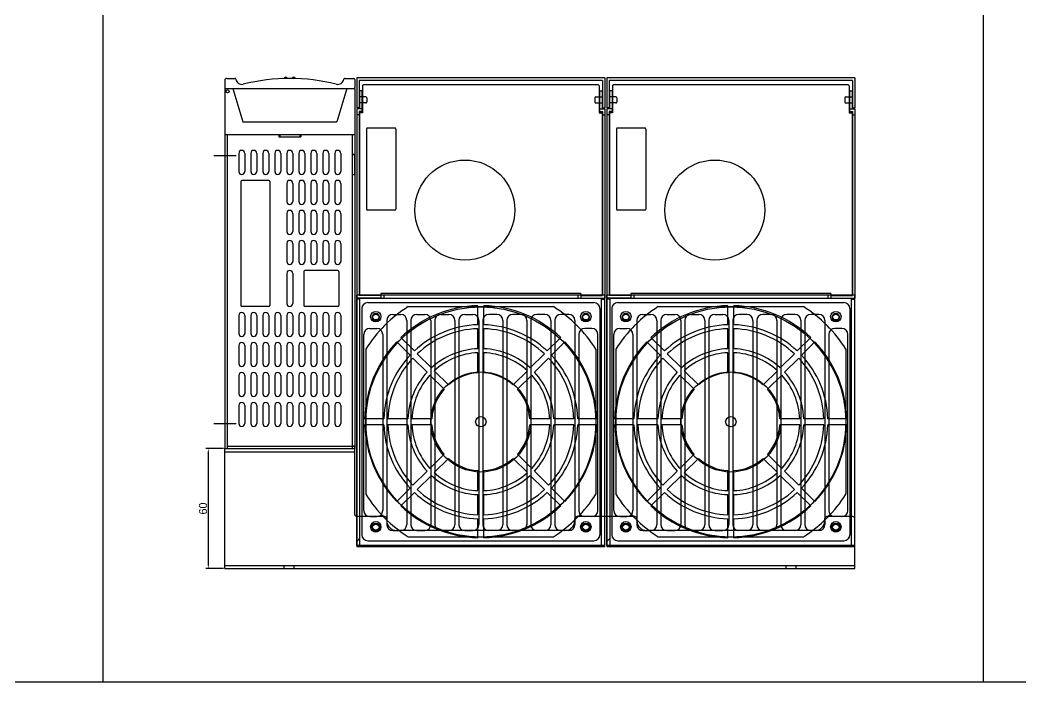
# Model space of a CAD drawing. Header units: millimetres. Extents: x 14468 to 16655, y -2998 to -1717.
# Drawn here: x 15014 to 15514, y -2998 to -2667 of the extents above; entities that cross this region are included whole.
import ezdxf

# ---------------------------------------------------------------- set-up
doc = ezdxf.new("R2010")
doc.units = ezdxf.units.MM
for name, color, linetype in [('CASE', 7, 'Continuous'), ('CASE BRACKET', 7, 'Continuous'), ('CASE COVER', 7, 'Continuous'), ('FAN', 7, 'Continuous'), ('PCB BASE', 7, 'Continuous'), ('PCB COVER', 7, 'Continuous'), ('방열판', 7, 'Continuous')]:
    doc.layers.add(name, color=color, linetype=linetype)
doc.dimstyles.get("Standard").update_dxf_attribs({"dimtxt": 4, "dimasz": 2, "dimexe": 0.4, "dimexo": 0.9, "dimgap": 0.9, "dimtad": 1, "dimdsep": 46, "dimtxsty": 'Standard', "dimcen": 0.09, "dimclrd": 6, "dimclre": 6, "dimclrt": 4, "dimadec": 0, "dimazin": 2, "dimtfac": 1, "dimtofl": 0, "dimtmove": 0, "dimatfit": 3, "dimfxl": 1, "dimtolj": 1, "dimtzin": 0, "dimarcsym": 0})

# ---------------------------------------------------------------- blocks, each defined once
blk = doc.blocks.new('*D883')
at = {"color": 6, "lineweight": -2, "transparency": 16777216}
for p, q in [((15115.4, -2881.55), (15106.54, -2881.55)), ((15107.79, -2884.05), (15107.79, -2939.05)), ((15115.4, -2941.55), (15106.54, -2941.55))]:
    blk.add_line(p, q, dxfattribs=at)
at = {"color": 6, "transparency": 16777216}
for points in [[(15107.38, -2884.05), (15108.21, -2884.05), (15107.79, -2881.55)], [(15107.38, -2939.05), (15108.21, -2939.05), (15107.79, -2941.55)]]:
    blk.add_solid(points, dxfattribs=at)
at = {"layer": 'Defpoints', "color": 0, "transparency": 16777216}
for p in [(15116.03, -2881.55), (15107.79, -2941.55), (15116.03, -2941.55)]:
    blk.add_point(p, dxfattribs=at)
at = {"color": 1, "transparency": 16777216, "insert": (15105.17, -2911.55), "char_height": 4, "attachment_point": 5, "rotation": 90}
blk.add_mtext('60', dxfattribs=at)

msp = doc.modelspace()

# ---------------------------------------------------------------- linework, layer by layer
for p, q in [((15055.045, -1912.257), (15055.045, -2998.249)), ((15495.223, -1912.257), (15495.223, -2998.249)), ((14467.967, -2998.249), (16655.074, -2998.249))]:
    msp.add_line(p, q)
at = {"layer": 'CASE'}
for p, q in [((15184.825, -2700.354), (15184.825, -2713.854)), ((15302.725, -2699.854), (15185.325, -2699.854)), ((15303.225, -2700.354), (15303.225, -2713.854)), ((15309.825, -2700.354), (15309.825, -2713.854)), ((15427.725, -2699.854), (15310.325, -2699.854)), ((15428.225, -2700.354), (15428.225, -2713.854)), ((15184.625, -2702.854), (15183.425, -2702.854)), ((15183.425, -2702.854), (15183.425, -2711.854)), ((15184.625, -2702.854), (15184.625, -2713.054)), ((15303.425, -2702.854), (15304.625, -2702.854)), ((15303.425, -2702.854), (15303.425, -2713.054)), ((15304.625, -2702.854), (15304.625, -2711.854)), ((15309.625, -2702.854), (15308.425, -2702.854)), ((15308.425, -2702.854), (15308.425, -2711.854)), ((15309.625, -2702.854), (15309.625, -2713.054)), ((15428.425, -2702.854), (15429.625, -2702.854)), ((15428.425, -2702.854), (15428.425, -2713.054)), ((15429.625, -2702.854), (15429.625, -2711.854)), ((15182.025, -2711.854), (15182.025, -2806.354)), ((15183.425, -2711.854), (15182.025, -2711.854)), ((15184.625, -2711.854), (15183.425, -2711.854)), ((15303.425, -2711.854), (15304.625, -2711.854)), ((15304.625, -2711.854), (15306.025, -2711.854)), ((15306.025, -2711.854), (15306.025, -2806.354)), ((15307.025, -2711.854), (15307.025, -2806.354)), ((15308.425, -2711.854), (15307.025, -2711.854)), ((15309.625, -2711.854), (15308.425, -2711.854)), ((15428.425, -2711.854), (15429.625, -2711.854)), ((15429.625, -2711.854), (15431.025, -2711.854)), ((15431.025, -2711.854), (15431.025, -2806.354)), ((15183.225, -2714.854), (15182.025, -2714.854)), ((15183.225, -2713.054), (15183.225, -2805.154)), ((15184.625, -2713.054), (15183.225, -2713.054)), ((15183.425, -2713.854), (15183.425, -2804.854)), ((15184.825, -2713.854), (15183.425, -2713.854)), ((15303.225, -2713.854), (15304.625, -2713.854)), ((15303.425, -2713.054), (15304.825, -2713.054)), ((15304.625, -2713.854), (15304.625, -2804.854)), ((15304.825, -2713.054), (15304.825, -2805.154)), ((15304.825, -2714.854), (15306.025, -2714.854)), ((15308.225, -2714.854), (15307.025, -2714.854)), ((15308.225, -2713.054), (15308.225, -2805.154)), ((15309.625, -2713.054), (15308.225, -2713.054)), ((15308.425, -2713.854), (15308.425, -2804.854)), ((15309.825, -2713.854), (15308.425, -2713.854)), ((15428.225, -2713.854), (15429.625, -2713.854)), ((15428.425, -2713.054), (15429.825, -2713.054)), ((15429.625, -2713.854), (15429.625, -2804.854)), ((15429.825, -2713.054), (15429.825, -2805.154)), ((15429.825, -2714.854), (15431.025, -2714.854)), ((15186.925, -2721.857), (15186.925, -2761.857)), ((15200.925, -2721.357), (15187.425, -2721.357)), ((15201.525, -2721.857), (15201.525, -2761.857)), ((15311.925, -2721.857), (15311.925, -2761.857)), ((15325.925, -2721.357), (15312.425, -2721.357)), ((15326.525, -2721.857), (15326.525, -2761.857)), ((15116.025, -2724.554), (15116.025, -2881.554)), ((15116.025, -2724.554), (15143.025, -2724.554)), ((15116.025, -2724.554), (15143.025, -2724.554)), ((15117.225, -2724.554), (15117.225, -2881.554)), ((15143.025, -2724.554), (15143.025, -2725.754)), ((15143.025, -2725.754), (15154.025, -2725.754)), ((15143.525, -2724.554), (15153.525, -2724.554)), ((15143.525, -2724.554), (15143.525, -2725.754)), ((15153.525, -2724.554), (15153.525, -2725.754)), ((15154.025, -2724.554), (15181.025, -2724.554)), ((15154.025, -2724.554), (15154.025, -2725.754)), ((15154.025, -2724.554), (15181.025, -2724.554)), ((15179.725, -2724.554), (15179.725, -2734.554)), ((15179.825, -2734.554), (15179.825, -2724.554)), ((15181.025, -2724.554), (15181.025, -2881.554)), ((15110.52, -2735.054), (15121.772, -2735.054)), ((15123.022, -2734.052), (15123.022, -2743.052)), ((15126.022, -2734.052), (15126.022, -2743.052)), ((15129.022, -2734.052), (15129.022, -2743.052)), ((15132.022, -2734.052), (15132.022, -2743.052)), ((15135.022, -2734.052), (15135.022, -2743.052)), ((15138.022, -2734.052), (15138.022, -2743.052)), ((15141.022, -2734.052), (15141.022, -2743.052)), ((15144.022, -2734.052), (15144.022, -2743.052)), ((15147.022, -2734.052), (15147.022, -2743.052)), ((15150.022, -2734.052), (15150.022, -2743.052)), ((15153.022, -2734.052), (15153.022, -2743.052)), ((15156.022, -2734.052), (15156.022, -2743.052)), ((15159.022, -2734.052), (15159.022, -2743.052)), ((15162.022, -2734.052), (15162.022, -2743.052)), ((15165.022, -2734.052), (15165.022, -2743.052)), ((15168.022, -2734.052), (15168.022, -2743.052)), ((15171.022, -2734.052), (15171.022, -2743.052)), ((15174.022, -2734.052), (15174.022, -2743.052)), ((15179.725, -2734.554), (15180.925, -2734.554)), ((15179.825, -2734.454), (15181.025, -2734.454)), ((15179.825, -2744.554), (15179.825, -2734.554)), ((15180.925, -2734.554), (15180.925, -2744.554)), ((15179.725, -2744.554), (15180.925, -2744.554)), ((15179.725, -2744.554), (15179.725, -2881.554)), ((15179.825, -2881.554), (15179.825, -2744.554)), ((15179.825, -2744.654), (15181.025, -2744.654)), ((15124.025, -2748.054), (15124.025, -2810.054)), ((15138.025, -2747.554), (15124.525, -2747.554)), ((15138.525, -2748.054), (15138.525, -2810.054)), ((15147.022, -2749.052), (15147.022, -2758.052)), ((15150.022, -2749.052), (15150.022, -2758.052)), ((15153.022, -2749.052), (15153.022, -2758.052)), ((15156.022, -2749.052), (15156.022, -2758.052)), ((15159.022, -2749.052), (15159.022, -2758.052)), ((15162.022, -2749.052), (15162.022, -2758.052)), ((15165.022, -2749.052), (15165.022, -2758.052)), ((15168.022, -2749.052), (15168.022, -2758.052)), ((15171.022, -2749.052), (15171.022, -2758.052)), ((15174.022, -2749.052), (15174.022, -2758.052)), ((15147.022, -2764.052), (15147.022, -2773.052)), ((15150.022, -2764.052), (15150.022, -2773.052)), ((15153.022, -2764.052), (15153.022, -2773.052)), ((15156.022, -2764.052), (15156.022, -2773.052)), ((15159.022, -2764.052), (15159.022, -2773.052)), ((15162.022, -2764.052), (15162.022, -2773.052)), ((15165.022, -2764.052), (15165.022, -2773.052)), ((15168.022, -2764.052), (15168.022, -2773.052)), ((15171.022, -2764.052), (15171.022, -2773.052)), ((15174.022, -2764.052), (15174.022, -2773.052)), ((15200.925, -2762.357), (15187.425, -2762.357)), ((15325.925, -2762.357), (15312.425, -2762.357)), ((15147.022, -2779.052), (15147.022, -2788.052)), ((15150.022, -2779.052), (15150.022, -2788.052)), ((15153.022, -2779.052), (15153.022, -2788.052)), ((15156.022, -2779.052), (15156.022, -2788.052)), ((15159.022, -2779.052), (15159.022, -2788.052)), ((15162.022, -2779.052), (15162.022, -2788.052)), ((15165.022, -2779.052), (15165.022, -2788.052)), ((15168.022, -2779.052), (15168.022, -2788.052)), ((15171.022, -2779.052), (15171.022, -2788.052)), ((15174.022, -2779.052), (15174.022, -2788.052)), ((15147.022, -2794.052), (15147.022, -2809.054)), ((15150.022, -2794.052), (15150.022, -2809.054)), ((15155.525, -2793.054), (15155.525, -2810.054)), ((15172.525, -2792.554), (15156.025, -2792.554)), ((15173.025, -2793.054), (15173.025, -2810.054)), ((15194.025, -2806.354), (15182.025, -2806.354)), ((15194.025, -2805.154), (15183.225, -2805.154)), ((15194.025, -2804.854), (15183.425, -2804.854)), ((15294.025, -2804.054), (15194.025, -2804.054)), ((15194.025, -2804.054), (15194.025, -2804.854)), ((15194.025, -2805.154), (15194.025, -2806.354)), ((15294.025, -2804.054), (15294.025, -2804.854)), ((15294.025, -2804.854), (15304.625, -2804.854)), ((15294.025, -2805.154), (15304.825, -2805.154)), ((15294.025, -2805.154), (15294.025, -2806.354)), ((15294.025, -2806.354), (15306.025, -2806.354)), ((15319.025, -2806.354), (15307.025, -2806.354)), ((15319.025, -2805.154), (15308.225, -2805.154)), ((15319.025, -2804.854), (15308.425, -2804.854)), ((15419.025, -2804.054), (15319.025, -2804.054)), ((15319.025, -2804.054), (15319.025, -2804.854)), ((15319.025, -2805.154), (15319.025, -2806.354)), ((15419.025, -2804.054), (15419.025, -2804.854)), ((15419.025, -2804.854), (15429.625, -2804.854)), ((15419.025, -2805.154), (15429.825, -2805.154)), ((15419.025, -2805.154), (15419.025, -2806.354)), ((15419.025, -2806.354), (15431.025, -2806.354)), ((15138.025, -2810.554), (15124.525, -2810.554)), ((15172.525, -2810.554), (15156.025, -2810.554)), ((15123.022, -2815.052), (15123.022, -2824.052)), ((15126.022, -2815.052), (15126.022, -2824.052)), ((15129.022, -2815.052), (15129.022, -2824.052)), ((15132.022, -2815.052), (15132.022, -2824.052)), ((15135.022, -2815.052), (15135.022, -2824.052)), ((15138.022, -2815.052), (15138.022, -2824.052)), ((15141.022, -2815.052), (15141.022, -2824.052)), ((15144.022, -2815.052), (15144.022, -2824.052)), ((15147.022, -2815.052), (15147.022, -2824.052)), ((15150.022, -2815.052), (15150.022, -2824.052)), ((15153.022, -2815.052), (15153.022, -2824.052)), ((15156.022, -2815.052), (15156.022, -2824.052)), ((15159.022, -2815.052), (15159.022, -2824.052)), ((15162.022, -2815.052), (15162.022, -2824.052)), ((15165.022, -2815.052), (15165.022, -2824.052)), ((15168.022, -2815.052), (15168.022, -2824.052)), ((15171.022, -2815.052), (15171.022, -2824.052)), ((15174.022, -2815.052), (15174.022, -2824.052)), ((15123.022, -2830.052), (15123.022, -2839.052)), ((15126.022, -2830.052), (15126.022, -2839.052)), ((15129.022, -2830.052), (15129.022, -2839.052)), ((15132.022, -2830.052), (15132.022, -2839.052)), ((15135.022, -2830.052), (15135.022, -2839.052)), ((15138.022, -2830.052), (15138.022, -2839.052)), ((15141.022, -2830.052), (15141.022, -2839.052)), ((15144.022, -2830.052), (15144.022, -2839.052)), ((15147.022, -2830.052), (15147.022, -2839.052)), ((15150.022, -2830.052), (15150.022, -2839.052)), ((15153.022, -2830.052), (15153.022, -2839.052)), ((15156.022, -2830.052), (15156.022, -2839.052)), ((15159.022, -2830.052), (15159.022, -2839.052)), ((15162.022, -2830.052), (15162.022, -2839.052)), ((15165.022, -2830.052), (15165.022, -2839.052)), ((15168.022, -2830.052), (15168.022, -2839.052)), ((15171.022, -2830.052), (15171.022, -2839.052)), ((15174.022, -2830.052), (15174.022, -2839.052)), ((15123.022, -2845.052), (15123.022, -2854.052)), ((15126.022, -2845.052), (15126.022, -2854.052)), ((15129.022, -2845.052), (15129.022, -2854.052)), ((15132.022, -2845.052), (15132.022, -2854.052)), ((15135.022, -2845.052), (15135.022, -2854.052)), ((15138.022, -2845.052), (15138.022, -2854.052)), ((15141.022, -2845.052), (15141.022, -2854.052)), ((15144.022, -2845.052), (15144.022, -2854.052)), ((15147.022, -2845.052), (15147.022, -2854.052)), ((15150.022, -2845.052), (15150.022, -2854.052)), ((15153.022, -2845.052), (15153.022, -2854.052)), ((15156.022, -2845.052), (15156.022, -2854.052)), ((15159.022, -2845.052), (15159.022, -2854.052)), ((15162.022, -2845.052), (15162.022, -2854.052)), ((15165.022, -2845.052), (15165.022, -2854.052)), ((15168.022, -2845.052), (15168.022, -2854.052)), ((15171.022, -2845.052), (15171.022, -2854.052)), ((15174.022, -2845.052), (15174.022, -2854.052)), ((15123.022, -2860.052), (15123.022, -2869.052)), ((15126.022, -2860.052), (15126.022, -2869.052)), ((15129.022, -2860.052), (15129.022, -2869.052)), ((15132.022, -2860.052), (15132.022, -2869.052)), ((15135.022, -2860.052), (15135.022, -2869.052)), ((15138.022, -2860.052), (15138.022, -2869.052)), ((15141.022, -2860.052), (15141.022, -2869.052)), ((15144.022, -2860.052), (15144.022, -2869.052)), ((15147.022, -2860.052), (15147.022, -2869.052)), ((15150.022, -2860.052), (15150.022, -2869.052)), ((15153.022, -2860.052), (15153.022, -2869.052)), ((15156.022, -2860.052), (15156.022, -2869.052)), ((15159.022, -2860.052), (15159.022, -2869.052)), ((15162.022, -2860.052), (15162.022, -2869.052)), ((15165.022, -2860.052), (15165.022, -2869.052)), ((15168.022, -2860.052), (15168.022, -2869.052)), ((15171.022, -2860.052), (15171.022, -2869.052)), ((15174.022, -2860.052), (15174.022, -2869.052)), ((15110.52, -2869.054), (15121.772, -2869.054)), ((15116.025, -2881.554), (15181.025, -2881.554)), ((15117.225, -2880.354), (15180.925, -2880.354)), ((15179.825, -2880.254), (15181.025, -2880.254)), ((15180.925, -2880.354), (15180.925, -2881.554))]:
    msp.add_line(p, q, dxfattribs=at)
at = {"layer": 'CASE', "color": 5}
for p, q in [((15182.025, -2806.554), (15182.025, -2804.954)), ((15306.025, -2804.954), (15182.025, -2804.954)), ((15306.025, -2806.554), (15182.025, -2806.554)), ((15182.025, -2929.954), (15182.025, -2806.954)), ((15183.625, -2806.954), (15182.025, -2806.954)), ((15183.625, -2929.954), (15183.625, -2806.554)), ((15195.525, -2804.954), (15195.525, -2806.554)), ((15292.525, -2804.954), (15292.525, -2806.554)), ((15304.425, -2929.954), (15304.425, -2806.554)), ((15304.425, -2806.954), (15306.025, -2806.954)), ((15306.025, -2806.554), (15306.025, -2804.954)), ((15306.025, -2929.954), (15306.025, -2806.954)), ((15307.025, -2806.554), (15307.025, -2804.954)), ((15431.025, -2804.954), (15307.025, -2804.954)), ((15431.025, -2806.554), (15307.025, -2806.554)), ((15307.025, -2929.954), (15307.025, -2806.954)), ((15308.625, -2806.954), (15307.025, -2806.954)), ((15308.625, -2929.954), (15308.625, -2806.554)), ((15320.525, -2804.954), (15320.525, -2806.554)), ((15417.525, -2804.954), (15417.525, -2806.554)), ((15429.425, -2929.954), (15429.425, -2806.554)), ((15429.425, -2806.954), (15431.025, -2806.954)), ((15431.025, -2806.554), (15431.025, -2804.954)), ((15431.025, -2929.954), (15431.025, -2806.954)), ((15242.525, -2819.679), (15242.525, -2810.175)), ((15245.525, -2819.679), (15245.525, -2810.175)), ((15367.525, -2819.679), (15367.525, -2810.175)), ((15370.525, -2819.679), (15370.525, -2810.175)), ((15242.525, -2831.686), (15242.525, -2821.68)), ((15245.525, -2831.686), (15245.525, -2821.68)), ((15367.525, -2831.686), (15367.525, -2821.68)), ((15370.525, -2831.686), (15370.525, -2821.68)), ((15210.808, -2832.816), (15204.088, -2826.096)), ((15283.963, -2826.096), (15277.243, -2832.816)), ((15335.808, -2832.816), (15329.088, -2826.096)), ((15408.963, -2826.096), (15402.243, -2832.816)), ((15208.686, -2834.938), (15201.966, -2828.218)), ((15286.084, -2828.218), (15279.364, -2834.938)), ((15333.686, -2834.938), (15326.966, -2828.218)), ((15411.084, -2828.218), (15404.364, -2834.938)), ((15217.177, -2843.428), (15210.101, -2836.353)), ((15219.298, -2841.307), (15212.223, -2834.231)), ((15242.525, -2843.701), (15242.525, -2833.688)), ((15245.525, -2843.701), (15245.525, -2833.688)), ((15275.828, -2834.231), (15268.752, -2841.307)), ((15277.949, -2836.353), (15270.874, -2843.428)), ((15342.177, -2843.428), (15335.101, -2836.353)), ((15344.298, -2841.307), (15337.223, -2834.231)), ((15367.525, -2843.701), (15367.525, -2833.688)), ((15370.525, -2843.701), (15370.525, -2833.688)), ((15400.828, -2834.231), (15393.752, -2841.307)), ((15402.949, -2836.353), (15395.874, -2843.428)), ((15225.673, -2851.924), (15218.593, -2844.844)), ((15227.794, -2849.803), (15220.714, -2842.723)), ((15267.337, -2842.723), (15260.256, -2849.803)), ((15269.458, -2844.844), (15262.378, -2851.924)), ((15350.673, -2851.924), (15343.593, -2844.844)), ((15352.794, -2849.803), (15345.714, -2842.723)), ((15392.337, -2842.723), (15385.256, -2849.803)), ((15394.458, -2844.844), (15387.378, -2851.924)), ((15195.549, -2866.655), (15186.045, -2866.655)), ((15207.556, -2866.655), (15197.55, -2866.655)), ((15219.571, -2866.655), (15209.558, -2866.655)), ((15278.493, -2866.655), (15268.479, -2866.655)), ((15290.501, -2866.655), (15280.494, -2866.655)), ((15302.006, -2866.655), (15292.502, -2866.655)), ((15320.549, -2866.655), (15311.045, -2866.655)), ((15332.556, -2866.655), (15322.55, -2866.655)), ((15344.571, -2866.655), (15334.558, -2866.655)), ((15403.493, -2866.655), (15393.479, -2866.655)), ((15415.501, -2866.655), (15405.494, -2866.655)), ((15427.006, -2866.655), (15417.502, -2866.655)), ((15195.549, -2869.655), (15186.045, -2869.655)), ((15207.556, -2869.655), (15197.55, -2869.655)), ((15219.571, -2869.655), (15209.558, -2869.655)), ((15278.493, -2869.655), (15268.479, -2869.655)), ((15290.501, -2869.655), (15280.494, -2869.655)), ((15302.006, -2869.655), (15292.502, -2869.655)), ((15320.549, -2869.655), (15311.045, -2869.655)), ((15332.556, -2869.655), (15322.55, -2869.655)), ((15344.571, -2869.655), (15334.558, -2869.655)), ((15403.493, -2869.655), (15393.479, -2869.655)), ((15415.501, -2869.655), (15405.494, -2869.655)), ((15427.006, -2869.655), (15417.502, -2869.655)), ((15225.673, -2884.386), (15218.593, -2891.467)), ((15227.794, -2886.508), (15220.714, -2893.588)), ((15260.256, -2886.508), (15267.337, -2893.588)), ((15269.458, -2891.467), (15262.378, -2884.386)), ((15350.673, -2884.386), (15343.593, -2891.467)), ((15352.794, -2886.508), (15345.714, -2893.588)), ((15385.256, -2886.508), (15392.337, -2893.588)), ((15394.458, -2891.467), (15387.378, -2884.386)), ((15217.177, -2892.882), (15210.101, -2899.958)), ((15219.298, -2895.004), (15212.223, -2902.079)), ((15242.525, -2902.623), (15242.525, -2892.609)), ((15245.525, -2902.623), (15245.525, -2892.609)), ((15268.752, -2895.004), (15275.828, -2902.079)), ((15277.949, -2899.958), (15270.874, -2892.882)), ((15342.177, -2892.882), (15335.101, -2899.958)), ((15344.298, -2895.004), (15337.223, -2902.079)), ((15367.525, -2902.623), (15367.525, -2892.609)), ((15370.525, -2902.623), (15370.525, -2892.609)), ((15393.752, -2895.004), (15400.828, -2902.079)), ((15402.949, -2899.958), (15395.874, -2892.882)), ((15208.686, -2901.373), (15201.966, -2908.093)), ((15286.084, -2908.093), (15279.364, -2901.373)), ((15333.686, -2901.373), (15326.966, -2908.093)), ((15411.084, -2908.093), (15404.364, -2901.373)), ((15210.808, -2903.494), (15204.088, -2910.215)), ((15242.525, -2914.631), (15242.525, -2904.625)), ((15245.525, -2914.631), (15245.525, -2904.625)), ((15277.243, -2903.494), (15283.963, -2910.215)), ((15335.808, -2903.494), (15329.088, -2910.215)), ((15367.525, -2914.631), (15367.525, -2904.625)), ((15370.525, -2914.631), (15370.525, -2904.625)), ((15402.243, -2903.494), (15408.963, -2910.215)), ((15242.525, -2926.136), (15242.525, -2916.632)), ((15245.525, -2926.136), (15245.525, -2916.632)), ((15367.525, -2926.136), (15367.525, -2916.632)), ((15370.525, -2926.136), (15370.525, -2916.632)), ((15183.625, -2926.434), (15182.025, -2928.034)), ((15308.625, -2926.434), (15307.025, -2928.034)), ((15306.025, -2929.954), (15182.025, -2929.954)), ((15431.025, -2929.954), (15307.025, -2929.954))]:
    msp.add_line(p, q, dxfattribs=at)
at = {"layer": 'CASE'}
for centre in [(15236.025, -2762.354), (15361.025, -2762.354)]:
    msp.add_circle(centre, 25, dxfattribs=at)
at = {"layer": 'CASE', "color": 5}
for centre in [(15191.525, -2815.654), (15296.525, -2815.654), (15316.525, -2815.654), (15421.525, -2815.654), (15244.025, -2868.155), (15369.025, -2868.155), (15191.525, -2920.654), (15296.525, -2920.654), (15316.525, -2920.654), (15421.525, -2920.654)]:
    msp.add_circle(centre, 2.6, dxfattribs=at)
at = {"layer": 'CASE'}
for centre, radius, start, end in [((15185.325, -2700.354), 0.5, 89.99994, 180), ((15302.725, -2700.354), 0.5, 0, 89.99994), ((15310.325, -2700.354), 0.5, 89.99994, 180), ((15427.725, -2700.354), 0.5, 0, 89.99994), ((15187.425, -2721.857), 0.5, 90, 180), ((15201.025, -2721.857), 0.5, 0, 90), ((15312.425, -2721.857), 0.5, 90, 180), ((15326.025, -2721.857), 0.5, 0, 90), ((15124.522, -2734.052), 1.5, 0, 180), ((15130.522, -2734.052), 1.5, 0, 180), ((15136.522, -2734.052), 1.5, 0, 180), ((15142.522, -2734.052), 1.5, 0, 180), ((15148.522, -2734.052), 1.5, 0, 180), ((15154.522, -2734.052), 1.5, 0, 180), ((15160.522, -2734.052), 1.5, 0, 180), ((15166.522, -2734.052), 1.5, 0, 180), ((15172.522, -2734.052), 1.5, 0, 180), ((15124.522, -2743.052), 1.5, 180, 0), ((15130.522, -2743.052), 1.5, 180, 0), ((15136.522, -2743.052), 1.5, 180, 0), ((15142.522, -2743.052), 1.5, 180, 0), ((15148.522, -2743.052), 1.5, 180, 0), ((15154.522, -2743.052), 1.5, 180, 0), ((15160.522, -2743.052), 1.5, 180, 0), ((15166.522, -2743.052), 1.5, 180, 0), ((15172.522, -2743.052), 1.5, 180, 0), ((15124.525, -2748.054), 0.5, 90, 180), ((15138.025, -2748.054), 0.5, 0, 90), ((15148.522, -2749.052), 1.5, 0, 180), ((15154.522, -2749.052), 1.5, 0, 180), ((15160.522, -2749.052), 1.5, 0, 180), ((15166.522, -2749.052), 1.5, 0, 180), ((15172.522, -2749.052), 1.5, 0, 180), ((15148.522, -2758.052), 1.5, 180, 0), ((15154.522, -2758.052), 1.5, 180, 0), ((15160.522, -2758.052), 1.5, 180, 0), ((15166.522, -2758.052), 1.5, 180, 0), ((15172.522, -2758.052), 1.5, 180, 0), ((15187.425, -2761.857), 0.5, 180, 270), ((15201.025, -2761.857), 0.5, 270, 0), ((15312.425, -2761.857), 0.5, 180, 270), ((15326.025, -2761.857), 0.5, 270, 0), ((15148.522, -2764.052), 1.5, 0, 180), ((15154.522, -2764.052), 1.5, 0, 180), ((15160.522, -2764.052), 1.5, 0, 180), ((15166.522, -2764.052), 1.5, 0, 180), ((15172.522, -2764.052), 1.5, 0, 180), ((15148.522, -2773.052), 1.5, 180, 0), ((15154.522, -2773.052), 1.5, 180, 0), ((15160.522, -2773.052), 1.5, 180, 0), ((15166.522, -2773.052), 1.5, 180, 0), ((15172.522, -2773.052), 1.5, 180, 0), ((15148.522, -2779.052), 1.5, 0, 180), ((15154.522, -2779.052), 1.5, 0, 180), ((15160.522, -2779.052), 1.5, 0, 180), ((15166.522, -2779.052), 1.5, 0, 180), ((15172.522, -2779.052), 1.5, 0, 180), ((15148.522, -2788.052), 1.5, 180, 0), ((15154.522, -2788.052), 1.5, 180, 0), ((15160.522, -2788.052), 1.5, 180, 0), ((15166.522, -2788.052), 1.5, 180, 0), ((15172.522, -2788.052), 1.5, 180, 0), ((15148.522, -2794.052), 1.5, 0, 180), ((15156.025, -2793.054), 0.5, 90, 180), ((15172.525, -2793.054), 0.5, 0, 90), ((15124.525, -2810.054), 0.5, 180, 270), ((15138.025, -2810.054), 0.5, 270, 0), ((15148.522, -2809.054), 1.5, 180, 0), ((15156.025, -2810.054), 0.5, 180, 270), ((15172.525, -2810.054), 0.5, 270, 0), ((15124.522, -2815.052), 1.5, 0, 180), ((15130.522, -2815.052), 1.5, 0, 180), ((15136.522, -2815.052), 1.5, 0, 180), ((15142.522, -2815.052), 1.5, 0, 180), ((15148.522, -2815.052), 1.5, 0, 180), ((15154.522, -2815.052), 1.5, 0, 180), ((15160.522, -2815.052), 1.5, 0, 180), ((15166.522, -2815.052), 1.5, 0, 180), ((15172.522, -2815.052), 1.5, 0, 180), ((15124.522, -2824.052), 1.5, 180, 0), ((15130.522, -2824.052), 1.5, 180, 0), ((15136.522, -2824.052), 1.5, 180, 0), ((15142.522, -2824.052), 1.5, 180, 0), ((15148.522, -2824.052), 1.5, 180, 0), ((15154.522, -2824.052), 1.5, 180, 0), ((15160.522, -2824.052), 1.5, 180, 0), ((15166.522, -2824.052), 1.5, 180, 0), ((15172.522, -2824.052), 1.5, 180, 0), ((15124.522, -2830.052), 1.5, 0, 180), ((15130.522, -2830.052), 1.5, 0, 180), ((15136.522, -2830.052), 1.5, 0, 180), ((15142.522, -2830.052), 1.5, 0, 180), ((15148.522, -2830.052), 1.5, 0, 180), ((15154.522, -2830.052), 1.5, 0, 180), ((15160.522, -2830.052), 1.5, 0, 180), ((15166.522, -2830.052), 1.5, 0, 180), ((15172.522, -2830.052), 1.5, 0, 180), ((15124.522, -2839.052), 1.5, 180, 0), ((15130.522, -2839.052), 1.5, 180, 0), ((15136.522, -2839.052), 1.5, 180, 0), ((15142.522, -2839.052), 1.5, 180, 0), ((15148.522, -2839.052), 1.5, 180, 0), ((15154.522, -2839.052), 1.5, 180, 0), ((15160.522, -2839.052), 1.5, 180, 0), ((15166.522, -2839.052), 1.5, 180, 0), ((15172.522, -2839.052), 1.5, 180, 0), ((15124.522, -2845.052), 1.5, 0, 180), ((15130.522, -2845.052), 1.5, 0, 180), ((15136.522, -2845.052), 1.5, 0, 180), ((15142.522, -2845.052), 1.5, 0, 180), ((15148.522, -2845.052), 1.5, 0, 180), ((15154.522, -2845.052), 1.5, 0, 180), ((15160.522, -2845.052), 1.5, 0, 180), ((15166.522, -2845.052), 1.5, 0, 180), ((15172.522, -2845.052), 1.5, 0, 180), ((15124.522, -2854.052), 1.5, 180, 0), ((15130.522, -2854.052), 1.5, 180, 0), ((15136.522, -2854.052), 1.5, 180, 0), ((15142.522, -2854.052), 1.5, 180, 0), ((15148.522, -2854.052), 1.5, 180, 0), ((15154.522, -2854.052), 1.5, 180, 0), ((15160.522, -2854.052), 1.5, 180, 0), ((15166.522, -2854.052), 1.5, 180, 0), ((15172.522, -2854.052), 1.5, 180, 0), ((15124.522, -2860.052), 1.5, 0, 180), ((15130.522, -2860.052), 1.5, 0, 180), ((15136.522, -2860.052), 1.5, 0, 180), ((15142.522, -2860.052), 1.5, 0, 180), ((15148.522, -2860.052), 1.5, 0, 180), ((15154.522, -2860.052), 1.5, 0, 180), ((15160.522, -2860.052), 1.5, 0, 180), ((15166.522, -2860.052), 1.5, 0, 180), ((15172.522, -2860.052), 1.5, 0, 180), ((15124.522, -2869.052), 1.5, 180, 0), ((15130.522, -2869.052), 1.5, 180, 0), ((15136.522, -2869.052), 1.5, 180, 0), ((15142.522, -2869.052), 1.5, 180, 0), ((15148.522, -2869.052), 1.5, 180, 0), ((15154.522, -2869.052), 1.5, 180, 0), ((15160.522, -2869.052), 1.5, 180, 0), ((15166.522, -2869.052), 1.5, 180, 0), ((15172.522, -2869.052), 1.5, 180, 0)]:
    msp.add_arc(centre, radius, start, end, dxfattribs=at)
at = {"layer": 'CASE', "color": 5}
for centre, radius, start, end in [((15244.025, -2868.155), 58, 91.48195, 133.51805), ((15244.025, -2868.155), 58, 46.48195, 88.51805), ((15369.025, -2868.155), 58, 91.48195, 133.51805), ((15369.025, -2868.155), 58, 46.48195, 88.51805), ((15244.025, -2868.155), 48.5, 91.77232, 133.22768), ((15244.025, -2868.155), 46.5, 91.84857, 133.15143), ((15244.025, -2868.155), 48.5, 46.77232, 88.22768), ((15244.025, -2868.155), 46.5, 46.84857, 88.15143), ((15369.025, -2868.155), 48.5, 91.77232, 133.22768), ((15369.025, -2868.155), 46.5, 91.84857, 133.15143), ((15369.025, -2868.155), 48.5, 46.77232, 88.22768), ((15369.025, -2868.155), 46.5, 46.84857, 88.15143), ((15244.025, -2868.155), 58, 136.48195, 178.51805), ((15244.025, -2868.155), 36.5, 92.35528, 132.64472), ((15244.025, -2868.155), 36.5, 47.35528, 87.64472), ((15244.025, -2868.155), 58, 1.48195, 43.51805), ((15369.025, -2868.155), 58, 136.48195, 178.51805), ((15369.025, -2868.155), 36.5, 92.35528, 132.64472), ((15369.025, -2868.155), 36.5, 47.35528, 87.64472), ((15369.025, -2868.155), 58, 1.48195, 43.51805), ((15244.025, -2868.155), 48.5, 136.77232, 178.22768), ((15244.025, -2868.155), 46.5, 136.84857, 178.15143), ((15244.025, -2868.155), 34.5, 92.49191, 132.50809), ((15244.025, -2868.155), 34.5, 47.49191, 87.50809), ((15244.025, -2868.155), 46.5, 1.84857, 43.15143), ((15244.025, -2868.155), 48.5, 1.77232, 43.22768), ((15369.025, -2868.155), 48.5, 136.77232, 178.22768), ((15369.025, -2868.155), 46.5, 136.84857, 178.15143), ((15369.025, -2868.155), 34.5, 92.49191, 132.50809), ((15369.025, -2868.155), 34.5, 47.49191, 87.50809), ((15369.025, -2868.155), 46.5, 1.84857, 43.15143), ((15369.025, -2868.155), 48.5, 1.77232, 43.22768), ((15244.025, -2868.155), 36.5, 137.35528, 177.64472), ((15244.025, -2868.155), 34.5, 137.49191, 177.50809), ((15244.025, -2868.155), 24.5, 93.5101, 131.4899), ((15244.025, -2868.155), 24.5, 48.5101, 86.4899), ((15244.025, -2868.155), 34.5, 2.49191, 42.50809), ((15244.025, -2868.155), 36.5, 2.35528, 42.64472), ((15369.025, -2868.155), 36.5, 137.35528, 177.64472), ((15369.025, -2868.155), 34.5, 137.49191, 177.50809), ((15369.025, -2868.155), 24.5, 93.5101, 131.4899), ((15369.025, -2868.155), 24.5, 48.5101, 86.4899), ((15369.025, -2868.155), 34.5, 2.49191, 42.50809), ((15369.025, -2868.155), 36.5, 2.35528, 42.64472), ((15244.025, -2868.155), 24.5, 138.5101, 176.4899), ((15244.025, -2868.155), 24.5, 3.5101, 41.4899), ((15369.025, -2868.155), 24.5, 138.5101, 176.4899), ((15369.025, -2868.155), 24.5, 3.5101, 41.4899), ((15244.025, -2868.155), 58, 181.48195, 223.51805), ((15244.025, -2868.155), 48.5, 181.77232, 223.22768), ((15244.025, -2868.155), 46.5, 181.84857, 223.15143), ((15244.025, -2868.155), 36.5, 182.35528, 222.64472), ((15244.025, -2868.155), 34.5, 182.49191, 222.50809), ((15244.025, -2868.155), 24.5, 183.5101, 221.4899), ((15244.025, -2868.155), 24.5, 318.5101, 356.4899), ((15244.025, -2868.155), 34.5, 317.49191, 357.50809), ((15244.025, -2868.155), 36.5, 317.35528, 357.64472), ((15244.025, -2868.155), 46.5, 316.84857, 358.15143), ((15244.025, -2868.155), 48.5, 316.77232, 358.22768), ((15244.025, -2868.155), 58, 316.48195, 358.51805), ((15369.025, -2868.155), 58, 181.48195, 223.51805), ((15369.025, -2868.155), 48.5, 181.77232, 223.22768), ((15369.025, -2868.155), 46.5, 181.84857, 223.15143), ((15369.025, -2868.155), 36.5, 182.35528, 222.64472), ((15369.025, -2868.155), 34.5, 182.49191, 222.50809), ((15369.025, -2868.155), 24.5, 183.5101, 221.4899), ((15369.025, -2868.155), 24.5, 318.5101, 356.4899), ((15369.025, -2868.155), 34.5, 317.49191, 357.50809), ((15369.025, -2868.155), 36.5, 317.35528, 357.64472), ((15369.025, -2868.155), 46.5, 316.84857, 358.15143), ((15369.025, -2868.155), 48.5, 316.77232, 358.22768), ((15369.025, -2868.155), 58, 316.48195, 358.51805), ((15244.025, -2868.155), 24.5, 228.5101, 266.4899), ((15244.025, -2868.155), 24.5, 273.5101, 311.4899), ((15369.025, -2868.155), 24.5, 228.5101, 266.4899), ((15369.025, -2868.155), 24.5, 273.5101, 311.4899), ((15244.025, -2868.155), 36.5, 227.35528, 267.64472), ((15244.025, -2868.155), 34.5, 227.49191, 267.50809), ((15244.025, -2868.155), 34.5, 272.49191, 312.50809), ((15244.025, -2868.155), 36.5, 272.35528, 312.64472), ((15369.025, -2868.155), 36.5, 227.35528, 267.64472), ((15369.025, -2868.155), 34.5, 227.49191, 267.50809), ((15369.025, -2868.155), 34.5, 272.49191, 312.50809), ((15369.025, -2868.155), 36.5, 272.35528, 312.64472), ((15244.025, -2868.155), 46.5, 226.84857, 268.15143), ((15244.025, -2868.155), 46.5, 271.84857, 313.15143), ((15369.025, -2868.155), 46.5, 226.84857, 268.15143), ((15369.025, -2868.155), 46.5, 271.84857, 313.15143), ((15244.025, -2868.155), 48.5, 226.77232, 268.22768), ((15244.025, -2868.155), 48.5, 271.77232, 313.22768), ((15369.025, -2868.155), 48.5, 226.77232, 268.22768), ((15369.025, -2868.155), 48.5, 271.77232, 313.22768), ((15244.025, -2868.155), 58, 226.48195, 268.51805), ((15244.025, -2868.155), 58, 271.48195, 313.51805), ((15369.025, -2868.155), 58, 226.48195, 268.51805), ((15369.025, -2868.155), 58, 271.48195, 313.51805)]:
    msp.add_arc(centre, radius, start, end, dxfattribs=at)
at = {"layer": 'CASE BRACKET', "color": 2}
for p, q in [((15116.025, -2881.554), (15181.025, -2881.554)), ((15116.025, -2941.554), (15116.025, -2881.554)), ((15181.025, -2914.553), (15181.025, -2881.554)), ((15116.025, -2883.154), (15181.025, -2883.154)), ((15196.025, -2915.553), (15182.025, -2915.553)), ((15197.025, -2917.553), (15197.025, -2916.553)), ((15291.025, -2917.553), (15291.025, -2916.553)), ((15321.025, -2915.553), (15292.025, -2915.553)), ((15322.025, -2917.553), (15322.025, -2916.553)), ((15416.025, -2917.553), (15416.025, -2916.553)), ((15430.025, -2915.553), (15417.025, -2915.553)), ((15431.025, -2941.554), (15431.025, -2916.553)), ((15286.025, -2922.553), (15202.025, -2922.553)), ((15411.025, -2922.553), (15327.025, -2922.553)), ((15116.025, -2939.954), (15431.025, -2939.954)), ((15116.025, -2941.554), (15431.025, -2941.554)), ((15145.525, -2939.954), (15145.525, -2941.554)), ((15150.525, -2939.954), (15150.525, -2941.554)), ((15396.525, -2939.954), (15396.525, -2941.554)), ((15401.525, -2939.954), (15401.525, -2941.554))]:
    msp.add_line(p, q, dxfattribs=at)
for centre in [(15191.525, -2921.054), (15296.525, -2921.054), (15316.525, -2921.054), (15421.525, -2921.054)]:
    msp.add_circle(centre, 2.25, dxfattribs=at)
for centre, radius, start, end in [((15182.025, -2914.553), 1, 180, 270), ((15196.025, -2916.553), 1, 0, 90), ((15292.025, -2916.553), 1, 90, 180), ((15321.025, -2916.553), 1, 0, 90), ((15417.025, -2916.553), 1, 90, 180), ((15430.025, -2916.553), 1, 0, 90), ((15202.025, -2917.553), 5, 180, 270), ((15286.025, -2917.553), 5, 270, 0), ((15327.025, -2917.553), 5, 180, 270), ((15411.025, -2917.553), 5, 270, 0)]:
    msp.add_arc(centre, radius, start, end, dxfattribs=at)
at = {"layer": 'CASE COVER'}
for p, q in [((15306.025, -2696.354), (15182.025, -2696.354)), ((15182.025, -2696.354), (15182.025, -2711.354)), ((15306.025, -2696.354), (15306.025, -2711.354)), ((15431.025, -2696.354), (15307.025, -2696.354)), ((15307.025, -2696.354), (15307.025, -2711.354)), ((15431.025, -2696.354), (15431.025, -2711.354)), ((15304.825, -2697.554), (15183.225, -2697.554)), ((15183.225, -2697.554), (15183.225, -2711.354)), ((15304.825, -2697.554), (15304.825, -2711.354)), ((15429.825, -2697.554), (15308.225, -2697.554)), ((15308.225, -2697.554), (15308.225, -2711.354)), ((15429.825, -2697.554), (15429.825, -2711.354)), ((15186.525, -2705.854), (15183.225, -2705.854)), ((15187.025, -2706.354), (15187.025, -2708.354)), ((15301.025, -2706.354), (15301.025, -2708.354)), ((15301.525, -2705.854), (15304.825, -2705.854)), ((15311.525, -2705.854), (15308.225, -2705.854)), ((15312.025, -2706.354), (15312.025, -2708.354)), ((15426.025, -2706.354), (15426.025, -2708.354)), ((15426.525, -2705.854), (15429.825, -2705.854)), ((15183.225, -2711.354), (15182.025, -2711.354)), ((15186.525, -2708.854), (15183.225, -2708.854)), ((15301.525, -2708.854), (15304.825, -2708.854)), ((15304.825, -2711.354), (15306.025, -2711.354)), ((15308.225, -2711.354), (15307.025, -2711.354)), ((15311.525, -2708.854), (15308.225, -2708.854)), ((15426.525, -2708.854), (15429.825, -2708.854)), ((15429.825, -2711.354), (15431.025, -2711.354))]:
    msp.add_line(p, q, dxfattribs=at)
for centre, start, end in [((15186.525, -2706.354), 0, 90), ((15301.525, -2706.354), 90, 180), ((15311.525, -2706.354), 0, 90), ((15426.525, -2706.354), 90, 180), ((15186.525, -2708.354), 270, 360), ((15301.525, -2708.354), 180, 270), ((15311.525, -2708.354), 270, 360), ((15426.525, -2708.354), 180, 270)]:
    msp.add_arc(centre, 0.5, start, end, dxfattribs=at)
at = {"layer": 'FAN', "color": 5}
for p, q in [((15184.525, -2811.654), (15184.525, -2924.654)), ((15187.525, -2808.654), (15300.525, -2808.654)), ((15207.724, -2810.654), (15280.326, -2810.654)), ((15303.525, -2811.654), (15303.525, -2924.654)), ((15309.525, -2811.654), (15309.525, -2924.654)), ((15312.525, -2808.654), (15425.525, -2808.654)), ((15332.724, -2810.654), (15405.326, -2810.654)), ((15428.525, -2811.654), (15428.525, -2924.654)), ((15186.525, -2831.854), (15186.525, -2904.455)), ((15301.525, -2831.854), (15301.525, -2904.455)), ((15311.525, -2831.854), (15311.525, -2904.455)), ((15426.525, -2831.854), (15426.525, -2904.455)), ((15207.724, -2925.654), (15280.326, -2925.654)), ((15332.724, -2925.654), (15405.326, -2925.654)), ((15187.525, -2927.654), (15300.525, -2927.654)), ((15312.525, -2927.654), (15425.525, -2927.654))]:
    msp.add_line(p, q, dxfattribs=at)
at = {"layer": 'FAN', "color": 5, "ltscale": 10}
for centre, radius in [((15244.025, -2868.304), 57.5), ((15369.025, -2868.304), 57.5), ((15244.025, -2868.304), 25), ((15369.025, -2868.304), 25)]:
    msp.add_circle(centre, radius, dxfattribs=at)
at = {"layer": 'FAN', "color": 5}
for centre in [(15191.525, -2815.654), (15296.525, -2815.654), (15316.525, -2815.654), (15421.525, -2815.654), (15191.525, -2920.654), (15296.525, -2920.654), (15316.525, -2920.654), (15421.525, -2920.654)]:
    msp.add_circle(centre, 1.65, dxfattribs=at)
for centre, radius, start, end in [((15187.525, -2811.654), 3, 90, 180), ((15244.025, -2868.154), 68, 122.26498, 147.73502), ((15244.025, -2868.154), 68, 32.26498, 57.73502), ((15300.525, -2811.654), 3, 0, 90), ((15312.525, -2811.654), 3, 90, 180), ((15369.025, -2868.154), 68, 122.26498, 147.73502), ((15369.025, -2868.154), 68, 32.26498, 57.73502), ((15425.525, -2811.654), 3, 0, 90), ((15244.025, -2868.154), 68, 212.26498, 237.73502), ((15244.025, -2868.154), 68, 302.26498, 327.73502), ((15369.025, -2868.154), 68, 212.26498, 237.73502), ((15369.025, -2868.154), 68, 302.26498, 327.73502), ((15187.525, -2924.654), 3, 180, 270), ((15300.525, -2924.654), 3, 270, 0), ((15312.525, -2924.654), 3, 180, 270), ((15425.525, -2924.654), 3, 270, 0)]:
    msp.add_arc(centre, radius, start, end, dxfattribs=at)
at = {"layer": 'PCB BASE'}
for p, q in [((15116.025, -2701.554), (15116.025, -2724.554)), ((15116.025, -2701.554), (15181.025, -2701.554)), ((15120.025, -2701.554), (15125.065, -2718.354)), ((15177.025, -2701.554), (15171.985, -2718.354)), ((15181.025, -2701.554), (15181.025, -2724.554)), ((15125.065, -2718.354), (15171.985, -2718.354)), ((15116.025, -2724.554), (15181.025, -2724.554))]:
    msp.add_line(p, q, dxfattribs=at)
msp.add_circle((15117.425, -2703.054), 0.75, dxfattribs=at)
at = {"layer": 'PCB COVER'}
for p, q in [((15117.025, -2696.554), (15121.061, -2696.554)), ((15175.989, -2696.554), (15180.525, -2696.554)), ((15181.025, -2697.054), (15181.025, -2701.054)), ((15116.025, -2697.554), (15116.025, -2703.296)), ((15118.825, -2701.554), (15180.525, -2701.554))]:
    msp.add_line(p, q, dxfattribs=at)
msp.add_circle((15117.425, -2703.054), 0.75, dxfattribs=at)
for centre, radius, start, end in [((15117.025, -2697.554), 1, 90, 180), ((15121.061, -2697.054), 0.5, 8.21321, 90), ((15124.525, -2696.554), 3, 188.21321, 284.1758), ((15148.525, -2791.57), 95, 75.8242, 104.1758), ((15146.527, -2696.638), 0.75, 4.51946, 177.89266), ((15150.524, -2696.638), 0.75, 2.10734, 175.48054), ((15172.525, -2696.554), 3, 255.8242, 351.78679), ((15175.989, -2697.054), 0.5, 90, 171.78679), ((15180.525, -2697.054), 0.5, 0, 90), ((15180.525, -2701.054), 0.5, 270, 0)]:
    msp.add_arc(centre, radius, start, end, dxfattribs=at)
at = {"layer": '방열판', "ltscale": 10}
for p, q in [((15182.025, -2806.554), (15182.025, -2930.554)), ((15306.025, -2806.554), (15182.025, -2806.554)), ((15306.025, -2930.554), (15306.025, -2806.554)), ((15307.025, -2806.554), (15307.025, -2930.554)), ((15431.025, -2806.554), (15307.025, -2806.554)), ((15431.025, -2930.554), (15431.025, -2806.554)), ((15200.025, -2814.554), (15204.025, -2814.554)), ((15212.025, -2814.554), (15216.025, -2814.554)), ((15224.025, -2814.554), (15228.025, -2814.554)), ((15236.025, -2814.554), (15240.025, -2814.554)), ((15252.025, -2814.554), (15248.025, -2814.554)), ((15264.025, -2814.554), (15260.025, -2814.554)), ((15276.025, -2814.554), (15272.025, -2814.554)), ((15288.025, -2814.554), (15284.025, -2814.554)), ((15325.025, -2814.554), (15329.025, -2814.554)), ((15337.025, -2814.554), (15341.025, -2814.554)), ((15349.025, -2814.554), (15353.025, -2814.554)), ((15361.025, -2814.554), (15365.025, -2814.554)), ((15377.025, -2814.554), (15373.025, -2814.554)), ((15389.025, -2814.554), (15385.025, -2814.554)), ((15401.025, -2814.554), (15397.025, -2814.554)), ((15413.025, -2814.554), (15409.025, -2814.554)), ((15188.525, -2821.554), (15192.025, -2821.554)), ((15197.025, -2817.554), (15197.025, -2919.554)), ((15207.025, -2817.554), (15207.025, -2919.554)), ((15209.025, -2817.554), (15209.025, -2919.554)), ((15219.025, -2817.554), (15219.025, -2919.554)), ((15221.025, -2817.554), (15221.025, -2919.554)), ((15231.025, -2817.554), (15231.025, -2919.554)), ((15233.025, -2817.554), (15233.025, -2919.554)), ((15243.025, -2817.554), (15243.025, -2919.554)), ((15245.025, -2817.554), (15245.025, -2919.554)), ((15255.025, -2817.554), (15255.025, -2919.554)), ((15257.025, -2817.554), (15257.025, -2919.554)), ((15267.025, -2817.554), (15267.025, -2919.554)), ((15269.025, -2817.554), (15269.025, -2919.554)), ((15279.025, -2817.554), (15279.025, -2919.554)), ((15281.025, -2817.554), (15281.025, -2919.554)), ((15291.025, -2817.554), (15291.025, -2919.554)), ((15299.525, -2821.554), (15296.025, -2821.554)), ((15313.525, -2821.554), (15317.025, -2821.554)), ((15322.025, -2817.554), (15322.025, -2919.554)), ((15332.025, -2817.554), (15332.025, -2919.554)), ((15334.025, -2817.554), (15334.025, -2919.554)), ((15344.025, -2817.554), (15344.025, -2919.554)), ((15346.025, -2817.554), (15346.025, -2919.554)), ((15356.025, -2817.554), (15356.025, -2919.554)), ((15358.025, -2817.554), (15358.025, -2919.554)), ((15368.025, -2817.554), (15368.025, -2919.554)), ((15370.025, -2817.554), (15370.025, -2919.554)), ((15380.025, -2817.554), (15380.025, -2919.554)), ((15382.025, -2817.554), (15382.025, -2919.554)), ((15392.025, -2817.554), (15392.025, -2919.554)), ((15394.025, -2817.554), (15394.025, -2919.554)), ((15404.025, -2817.554), (15404.025, -2919.554)), ((15406.025, -2817.554), (15406.025, -2919.554)), ((15416.025, -2817.554), (15416.025, -2919.554)), ((15424.525, -2821.554), (15421.025, -2821.554)), ((15185.525, -2912.554), (15185.525, -2824.554)), ((15195.025, -2824.554), (15195.025, -2912.554)), ((15293.025, -2824.554), (15293.025, -2912.554)), ((15302.525, -2912.554), (15302.525, -2824.554)), ((15310.525, -2912.554), (15310.525, -2824.554)), ((15320.025, -2824.554), (15320.025, -2912.554)), ((15418.025, -2824.554), (15418.025, -2912.554)), ((15427.525, -2912.554), (15427.525, -2824.554)), ((15188.525, -2915.554), (15192.025, -2915.554)), ((15299.525, -2915.554), (15296.025, -2915.554)), ((15313.525, -2915.554), (15317.025, -2915.554)), ((15424.525, -2915.554), (15421.025, -2915.554)), ((15200.025, -2922.554), (15204.025, -2922.554)), ((15212.025, -2922.554), (15216.025, -2922.554)), ((15224.025, -2922.554), (15228.025, -2922.554)), ((15236.025, -2922.554), (15240.025, -2922.554)), ((15252.025, -2922.554), (15248.025, -2922.554)), ((15264.025, -2922.554), (15260.025, -2922.554)), ((15276.025, -2922.554), (15272.025, -2922.554)), ((15288.025, -2922.554), (15284.025, -2922.554)), ((15325.025, -2922.554), (15329.025, -2922.554)), ((15337.025, -2922.554), (15341.025, -2922.554)), ((15349.025, -2922.554), (15353.025, -2922.554)), ((15361.025, -2922.554), (15365.025, -2922.554)), ((15377.025, -2922.554), (15373.025, -2922.554)), ((15389.025, -2922.554), (15385.025, -2922.554)), ((15401.025, -2922.554), (15397.025, -2922.554)), ((15413.025, -2922.554), (15409.025, -2922.554)), ((15182.025, -2930.554), (15306.025, -2930.554)), ((15307.025, -2930.554), (15431.025, -2930.554))]:
    msp.add_line(p, q, dxfattribs=at)
at = {"layer": '방열판'}
for centre in [(15191.525, -2816.054), (15296.525, -2816.054), (15316.525, -2816.054), (15421.525, -2816.054), (15191.525, -2921.054), (15296.525, -2921.054), (15316.525, -2921.054), (15421.525, -2921.054)]:
    msp.add_circle(centre, 1.65, dxfattribs=at)
at = {"layer": '방열판', "ltscale": 10}
for centre, start, end in [((15200.025, -2817.554), 90, 180), ((15204.025, -2817.554), 0, 90), ((15212.025, -2817.554), 90, 180), ((15216.025, -2817.554), 0, 90), ((15224.025, -2817.554), 90, 180), ((15228.025, -2817.554), 0, 90), ((15236.025, -2817.554), 90, 180), ((15240.025, -2817.554), 0, 90), ((15248.025, -2817.554), 90, 180), ((15252.025, -2817.554), 0, 90), ((15260.025, -2817.554), 90, 180), ((15264.025, -2817.554), 0, 90), ((15272.025, -2817.554), 90, 180), ((15276.025, -2817.554), 0, 90), ((15284.025, -2817.554), 90, 180), ((15288.025, -2817.554), 0, 90), ((15325.025, -2817.554), 90, 180), ((15329.025, -2817.554), 0, 90), ((15337.025, -2817.554), 90, 180), ((15341.025, -2817.554), 0, 90), ((15349.025, -2817.554), 90, 180), ((15353.025, -2817.554), 0, 90), ((15361.025, -2817.554), 90, 180), ((15365.025, -2817.554), 0, 90), ((15373.025, -2817.554), 90, 180), ((15377.025, -2817.554), 0, 90), ((15385.025, -2817.554), 90, 180), ((15389.025, -2817.554), 0, 90), ((15397.025, -2817.554), 90, 180), ((15401.025, -2817.554), 0, 90), ((15409.025, -2817.554), 90, 180), ((15413.025, -2817.554), 0, 90), ((15188.525, -2824.554), 90, 180), ((15192.025, -2824.554), 0, 90), ((15296.025, -2824.554), 90, 180), ((15299.525, -2824.554), 0, 90), ((15313.525, -2824.554), 90, 180), ((15317.025, -2824.554), 0, 90), ((15421.025, -2824.554), 90, 180), ((15424.525, -2824.554), 0, 90), ((15188.525, -2912.554), 180, 270), ((15192.025, -2912.554), 270, 0), ((15296.025, -2912.554), 180, 270), ((15299.525, -2912.554), 270, 0), ((15313.525, -2912.554), 180, 270), ((15317.025, -2912.554), 270, 0), ((15421.025, -2912.554), 180, 270), ((15424.525, -2912.554), 270, 0), ((15200.025, -2919.554), 180, 270), ((15204.025, -2919.554), 270, 0), ((15212.025, -2919.554), 180, 270), ((15216.025, -2919.554), 270, 0), ((15224.025, -2919.554), 180, 270), ((15228.025, -2919.554), 270, 0), ((15236.025, -2919.554), 180, 270), ((15240.025, -2919.554), 270, 0), ((15248.025, -2919.554), 180, 270), ((15252.025, -2919.554), 270, 0), ((15260.025, -2919.554), 180, 270), ((15264.025, -2919.554), 270, 0), ((15272.025, -2919.554), 180, 270), ((15276.025, -2919.554), 270, 0), ((15284.025, -2919.554), 180, 270), ((15288.025, -2919.554), 270, 0), ((15325.025, -2919.554), 180, 270), ((15329.025, -2919.554), 270, 0), ((15337.025, -2919.554), 180, 270), ((15341.025, -2919.554), 270, 0), ((15349.025, -2919.554), 180, 270), ((15353.025, -2919.554), 270, 0), ((15361.025, -2919.554), 180, 270), ((15365.025, -2919.554), 270, 0), ((15373.025, -2919.554), 180, 270), ((15377.025, -2919.554), 270, 0), ((15385.025, -2919.554), 180, 270), ((15389.025, -2919.554), 270, 0), ((15397.025, -2919.554), 180, 270), ((15401.025, -2919.554), 270, 0), ((15409.025, -2919.554), 180, 270), ((15413.025, -2919.554), 270, 0)]:
    msp.add_arc(centre, 3, start, end, dxfattribs=at)

# ---------------------------------------------------------------- dimensions: what is measured, and where the dimension line sits
at = {"color": 2}
dim = msp.add_linear_dim(base=(15107.793, -2941.554), p1=(15116.025, -2881.554), p2=(15116.025, -2941.554), angle=90, dimstyle='Standard', override={"dimasz": 2.5, "dimexe": 1.25, "dimexo": 0.625, "dimgap": 0.625, "dimdsep": 44, "dimcen": 2.5, "dimclrt": 1, "dimazin": 0, "dimtofl": 1, "dimtolj": 0, "dimtzin": 8}, dxfattribs=at)
dim.commit()
dim.dimension.update_dxf_attribs({"geometry": '*D883', "text_midpoint": (15105.168, -2911.554)})

doc.saveas('drawing.dxf')
